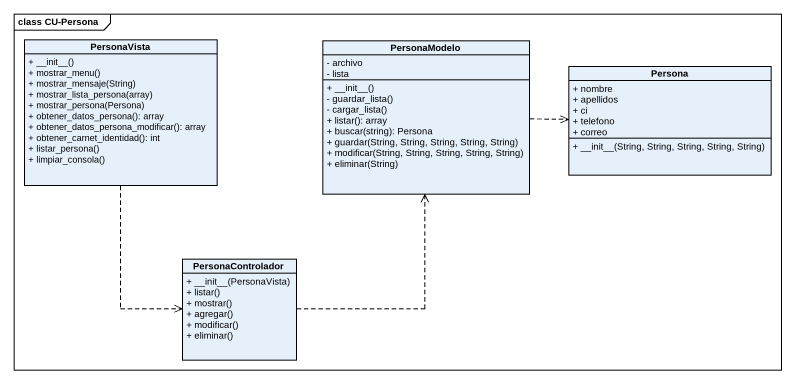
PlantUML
@startuml
mainframe class CU-Persona
hide circle
hide empty members
skinparam classAttributeIconSize 0
class PersonaVista {
  + ~__init~__()
  + mostrar_menu()
  + mostrar_mensaje(String)
  + mostrar_lista_persona(array)
  + mostrar_persona(Persona)
  + obtener_datos_persona(): array
  + obtener_datos_persona_modificar(): array
  + obtener_carnet_identidad(): int
  + listar_persona()
  + limpiar_consola()
}
class PersonaModelo {
  - archivo
  - lista
  + ~__init~__()
  - guardar_lista()
  - cargar_lista()
  + listar(): array
  + buscar(string): Persona
  + guardar(String, String, String, String, String)
  + modificar(String, String, String, String, String)
  + eliminar(String)
}
class Persona {
  + nombre
  + apellidos
  + ci
  + telefono
  + correo
  + ~__init~__(String, String, String, String, String)
}
class PersonaControlador {
  + ~__init~__(PersonaVista)
  + listar()
  + mostrar()
  + agregar()
  + modificar()
  + eliminar()
}
PersonaVista ..> PersonaControlador
PersonaModelo .right.> Persona
PersonaControlador .up.> PersonaModelo
@enduml
